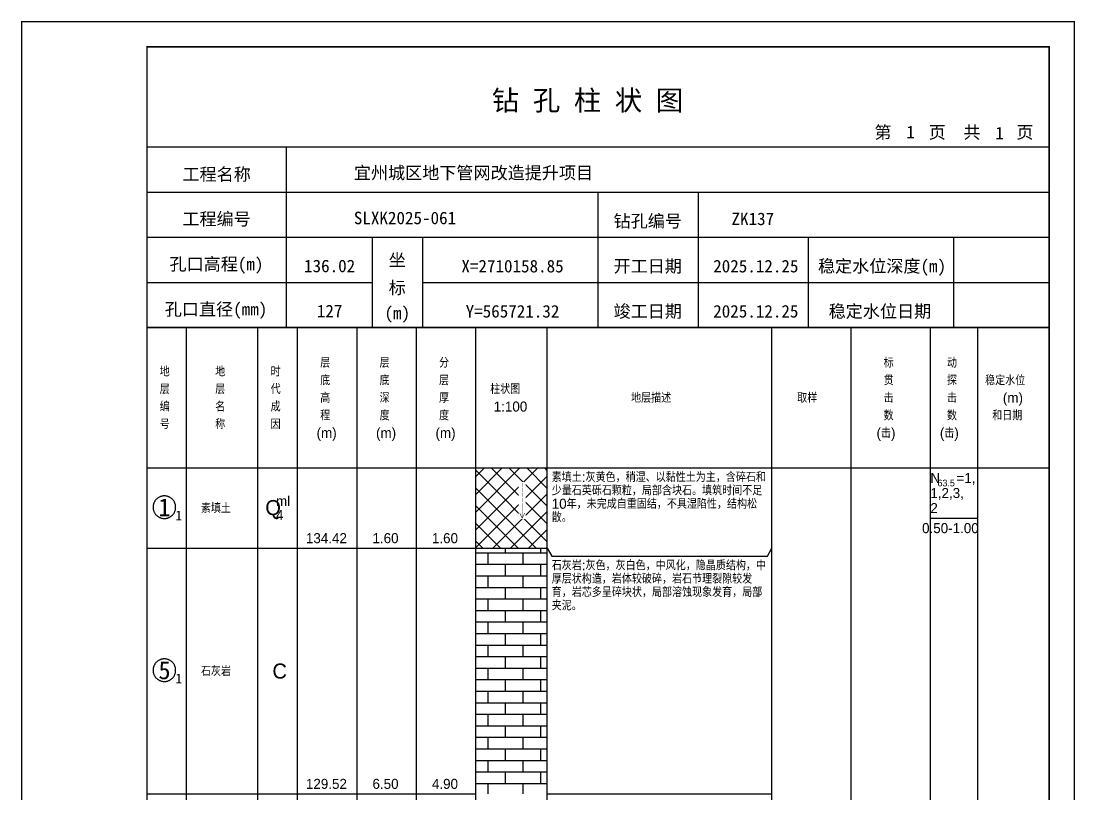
# Model space of a CAD drawing. Header units: millimetres. Extents: x 12489 to 89920, y 4630 to 4927.
# Drawn here: x 64849.3 to 65059.6, y 4772.7 to 4926.8 of the extents above; entities that cross this region are included whole.
import ezdxf
from ezdxf.enums import TextEntityAlignment as Align

# ---------------------------------------------------------------- set-up
doc = ezdxf.new("R2010")
doc.units = ezdxf.units.MM
doc.layers.add('ZZT_TC', color=7, linetype='Continuous')
doc.styles.add('成果图图块', font='', dxfattribs={"height": 2.5})
doc.styles.add('成果图模板', font='')
doc.styles.add('成果图模板标题', font='simhei.ttf')
doc.styles.add('成果图表体', font='Comfont.shx', dxfattribs={"height": 2, "bigfont": 'Hztxt12a.shx'})
doc.styles.get('成果图图块').set_extended_font_data('FangSong_GB2312')
doc.styles.get('成果图模板').set_extended_font_data('FangSong_GB2312')

# ---------------------------------------------------------------- blocks, each defined once
blk = doc.blocks.new('DCBH-1-1-1493', base_point=(0.3, -0.11))
at = {"layer": 'ZZT_TC', "color": 7}
blk.add_polyline3d([(-0.19, 2.31, 0), (-0.3, 2.31, 0), (-0.41, 2.3, 0), (-0.52, 2.29, 0), (-0.63, 2.27, 0), (-0.73, 2.24, 0), (-0.84, 2.21, 0), (-0.95, 2.18, 0), (-1.05, 2.14, 0), (-1.15, 2.09, 0), (-1.25, 2.04, 0), (-1.35, 1.99, 0), (-1.44, 1.93, 0), (-1.53, 1.87, 0), (-1.62, 1.8, 0), (-1.7, 1.73, 0), (-1.78, 1.65, 0), (-1.86, 1.57, 0), (-1.93, 1.49, 0), (-2, 1.4, 0), (-2.06, 1.31, 0), (-2.12, 1.22, 0), (-2.17, 1.12, 0), (-2.22, 1.02, 0), (-2.27, 0.92, 0), (-2.31, 0.82, 0), (-2.34, 0.71, 0), (-2.37, 0.61, 0), (-2.4, 0.5, 0), (-2.41, 0.39, 0), (-2.43, 0.28, 0), (-2.44, 0.17, 0), (-2.44, 0.06, 0), (-2.44, -0.05, 0), (-2.43, -0.16, 0), (-2.41, -0.27, 0), (-2.4, -0.38, 0), (-2.37, -0.49, 0), (-2.34, -0.6, 0), (-2.31, -0.7, 0), (-2.27, -0.8, 0), (-2.22, -0.9, 0), (-2.17, -1, 0), (-2.12, -1.1, 0), (-2.06, -1.19, 0), (-2, -1.28, 0), (-1.93, -1.37, 0), (-1.86, -1.45, 0), (-1.78, -1.53, 0), (-1.7, -1.61, 0), (-1.62, -1.68, 0), (-1.53, -1.75, 0), (-1.44, -1.81, 0), (-1.35, -1.87, 0), (-1.25, -1.93, 0), (-1.15, -1.98, 0), (-1.05, -2.02, 0), (-0.95, -2.06, 0), (-0.84, -2.1, 0), (-0.73, -2.13, 0), (-0.63, -2.15, 0), (-0.52, -2.17, 0), (-0.41, -2.18, 0), (-0.3, -2.19, 0), (-0.19, -2.19, 0), (-0.08, -2.19, 0), (0.03, -2.18, 0), (0.14, -2.17, 0), (0.25, -2.15, 0), (0.36, -2.13, 0), (0.47, -2.1, 0), (0.57, -2.06, 0), (0.67, -2.02, 0), (0.77, -1.98, 0), (0.87, -1.93, 0), (0.97, -1.87, 0), (1.06, -1.81, 0), (1.15, -1.75, 0), (1.24, -1.68, 0), (1.32, -1.61, 0), (1.4, -1.53, 0), (1.48, -1.45, 0), (1.55, -1.37, 0), (1.62, -1.28, 0), (1.68, -1.19, 0), (1.74, -1.1, 0), (1.8, -1, 0), (1.85, -0.9, 0), (1.89, -0.8, 0), (1.93, -0.7, 0), (1.97, -0.6, 0), (2, -0.49, 0), (2.02, -0.38, 0), (2.04, -0.27, 0), (2.05, -0.16, 0), (2.06, -0.05, 0), (2.06, 0.06, 0), (2.06, 0.17, 0), (2.05, 0.28, 0), (2.04, 0.39, 0), (2.02, 0.5, 0), (2, 0.61, 0), (1.97, 0.71, 0), (1.93, 0.82, 0), (1.89, 0.92, 0), (1.85, 1.02, 0), (1.8, 1.12, 0), (1.74, 1.22, 0), (1.68, 1.31, 0), (1.62, 1.4, 0), (1.55, 1.49, 0), (1.48, 1.57, 0), (1.4, 1.65, 0), (1.32, 1.73, 0), (1.24, 1.8, 0), (1.15, 1.87, 0), (1.06, 1.93, 0), (0.97, 1.99, 0), (0.87, 2.04, 0), (0.77, 2.09, 0), (0.67, 2.14, 0), (0.57, 2.18, 0), (0.47, 2.21, 0), (0.36, 2.24, 0), (0.25, 2.27, 0), (0.14, 2.29, 0), (0.03, 2.3, 0), (-0.08, 2.31, 0), (-0.19, 2.31, 0)], dxfattribs=at)
at = {"style": '成果图图块'}
blk.add_text('1', height=3.57, dxfattribs=at).set_placement((-0.16, -1.74), align=Align.CENTER)
blk.add_text('1', height=1.91, dxfattribs=at).set_placement((2.03, -2.53))
blk = doc.blocks.new('DCBH-1-1-1494', base_point=(0.3, -0.11))
at = {"layer": 'ZZT_TC', "color": 7}
blk.add_polyline3d([(-0.19, 2.31, 0), (-0.3, 2.31, 0), (-0.41, 2.3, 0), (-0.52, 2.29, 0), (-0.63, 2.27, 0), (-0.73, 2.24, 0), (-0.84, 2.21, 0), (-0.95, 2.18, 0), (-1.05, 2.14, 0), (-1.15, 2.09, 0), (-1.25, 2.04, 0), (-1.35, 1.99, 0), (-1.44, 1.93, 0), (-1.53, 1.87, 0), (-1.62, 1.8, 0), (-1.7, 1.73, 0), (-1.78, 1.65, 0), (-1.86, 1.57, 0), (-1.93, 1.49, 0), (-2, 1.4, 0), (-2.06, 1.31, 0), (-2.12, 1.22, 0), (-2.17, 1.12, 0), (-2.22, 1.02, 0), (-2.27, 0.92, 0), (-2.31, 0.82, 0), (-2.34, 0.71, 0), (-2.37, 0.61, 0), (-2.4, 0.5, 0), (-2.41, 0.39, 0), (-2.43, 0.28, 0), (-2.44, 0.17, 0), (-2.44, 0.06, 0), (-2.44, -0.05, 0), (-2.43, -0.16, 0), (-2.41, -0.27, 0), (-2.4, -0.38, 0), (-2.37, -0.49, 0), (-2.34, -0.6, 0), (-2.31, -0.7, 0), (-2.27, -0.8, 0), (-2.22, -0.9, 0), (-2.17, -1, 0), (-2.12, -1.1, 0), (-2.06, -1.19, 0), (-2, -1.28, 0), (-1.93, -1.37, 0), (-1.86, -1.45, 0), (-1.78, -1.53, 0), (-1.7, -1.61, 0), (-1.62, -1.68, 0), (-1.53, -1.75, 0), (-1.44, -1.81, 0), (-1.35, -1.87, 0), (-1.25, -1.93, 0), (-1.15, -1.98, 0), (-1.05, -2.02, 0), (-0.95, -2.06, 0), (-0.84, -2.1, 0), (-0.73, -2.13, 0), (-0.63, -2.15, 0), (-0.52, -2.17, 0), (-0.41, -2.18, 0), (-0.3, -2.19, 0), (-0.19, -2.19, 0), (-0.08, -2.19, 0), (0.03, -2.18, 0), (0.14, -2.17, 0), (0.25, -2.15, 0), (0.36, -2.13, 0), (0.47, -2.1, 0), (0.57, -2.06, 0), (0.67, -2.02, 0), (0.77, -1.98, 0), (0.87, -1.93, 0), (0.97, -1.87, 0), (1.06, -1.81, 0), (1.15, -1.75, 0), (1.24, -1.68, 0), (1.32, -1.61, 0), (1.4, -1.53, 0), (1.48, -1.45, 0), (1.55, -1.37, 0), (1.62, -1.28, 0), (1.68, -1.19, 0), (1.74, -1.1, 0), (1.8, -1, 0), (1.85, -0.9, 0), (1.89, -0.8, 0), (1.93, -0.7, 0), (1.97, -0.6, 0), (2, -0.49, 0), (2.02, -0.38, 0), (2.04, -0.27, 0), (2.05, -0.16, 0), (2.06, -0.05, 0), (2.06, 0.06, 0), (2.06, 0.17, 0), (2.05, 0.28, 0), (2.04, 0.39, 0), (2.02, 0.5, 0), (2, 0.61, 0), (1.97, 0.71, 0), (1.93, 0.82, 0), (1.89, 0.92, 0), (1.85, 1.02, 0), (1.8, 1.12, 0), (1.74, 1.22, 0), (1.68, 1.31, 0), (1.62, 1.4, 0), (1.55, 1.49, 0), (1.48, 1.57, 0), (1.4, 1.65, 0), (1.32, 1.73, 0), (1.24, 1.8, 0), (1.15, 1.87, 0), (1.06, 1.93, 0), (0.97, 1.99, 0), (0.87, 2.04, 0), (0.77, 2.09, 0), (0.67, 2.14, 0), (0.57, 2.18, 0), (0.47, 2.21, 0), (0.36, 2.24, 0), (0.25, 2.27, 0), (0.14, 2.29, 0), (0.03, 2.3, 0), (-0.08, 2.31, 0), (-0.19, 2.31, 0)], dxfattribs=at)
at = {"style": '成果图图块'}
blk.add_text('5', height=3.57, dxfattribs=at).set_placement((-0.16, -1.74), align=Align.CENTER)
blk.add_text('1', height=1.91, dxfattribs=at).set_placement((2.03, -2.53))
blk = doc.blocks.new('zztGLdt.dwg', base_point=(0.5, 0))
blk.add_wipeout([(-0.2, -0.2), (1.2, -0.2), (1.2, 3.2), (-0.2, 3.2)])
at = {"color": 7, "const_width": 0.1}
for points in [[(0.5, 3), (0.5, 0)], [(0, 1), (0.5, 0), (1, 1)]]:
    blk.add_lwpolyline(points, dxfattribs=at)
blk = doc.blocks.new('钻孔柱状图路桥昇龙制图梁世成校核莫家里.dwg239', base_point=(25, 236))
for p, q in [((52.82, 236), (52.82, 272)), ((25, 263), (205, 263)), ((115, 236), (115, 263)), ((135, 236), (135, 263)), ((25, 254), (205, 254)), ((70, 236), (70, 254)), ((80, 236), (80, 254)), ((157, 236), (157, 254)), ((185.95, 236), (185.95, 254)), ((25, 245), (70, 245)), ((80, 245), (205, 245))]:
    blk.add_line(p, q)
for points, const_width in [([(0, 0), (210, 0), (210, 297), (0, 297)], 0.25), ([(25, 5), (205, 5), (205, 292), (25, 292)], 0.3)]:
    blk.add_lwpolyline(points, close=True, dxfattribs=dict(const_width=const_width))
at = {"const_width": 0.3}
for points in [[(25, 272), (205, 272)], [(25, 236), (205, 236)]]:
    blk.add_lwpolyline(points, dxfattribs=at)
for s, height, style, p in [('钻 孔 柱 状 图', 4, '成果图模板标题', (93.8, 279.31)), ('第', 2.5, '成果图模板', (170.12, 273.7)), ('页', 2.5, '成果图模板', (180.96, 273.7)), ('共', 2.5, '成果图模板', (187.88, 273.7)), ('页', 2.5, '成果图模板', (198.44, 273.7)), ('工程名称', 2.5, '成果图模板', (32.07, 265.32)), ('宜州城区地下管网改造提升项目', 2.5, '成果图模板', (66.26, 265.61)), ('工程编号', 2.5, '成果图模板', (32.05, 256.41)), ('SLXK2025-061', 2.5, '成果图模板', (66.26, 256.61)), ('钻孔编号', 2.5, '成果图模板', (118.08, 256)), ('ZK137', 2.5, '成果图模板', (141.61, 256.43)), ('孔口高程(m)', 2.5, '成果图模板', (29.48, 247.41)), ('坐', 2.5, '成果图模板', (73.21, 248.24)), ('开工日期', 2.5, '成果图模板', (118.08, 247)), ('稳定水位深度(m)', 2.5, '成果图模板', (158.86, 247)), ('标', 2.5, '成果图模板', (73.21, 242.7)), ('孔口直径(mm)', 2.5, '成果图模板', (28.54, 238.41)), ('(m) ', 2.5, '成果图模板', (72.38, 237.65)), ('竣工日期', 2.5, '成果图模板', (118.08, 238)), ('稳定水位日期', 2.5, '成果图模板', (160.99, 238))]:
    blk.add_text(s, height=height, dxfattribs=dict(style=style)).set_placement(p)
at = {"style": '成果图模板'}
for s, p in [('1', (177.35, 273.74)), ('1', (195.08, 273.53)), ('136.02', (61.43, 247.04)), ('X=2710158.85', (97.92, 247)), ('2025.12.25', (146.46, 247)), ('127', (61.43, 238.04)), ('Y=565721.32', (97.92, 238)), ('2025.12.25', (146.46, 238))]:
    blk.add_text(s, height=2.5, dxfattribs=at).set_placement(p, align=Align.CENTER)

msp = doc.modelspace()

# ---------------------------------------------------------------- hatches: boundary and pattern name
at = {"linetype": 'Continuous'}
h = msp.add_hatch(dxfattribs=at)
h.set_pattern_fill('GKSTT', scale=0.5, style=0, pattern_type=2)
h.set_pattern_definition([(45, (0, 0), (-1.76776695, 1.76776695), []), (135, (0, 0), (-1.76776695, -1.76776695), [])])
h.paths.add_polyline_path([(64940.06, 4821.71), (64954.29, 4821.71), (64954.29, 4837.71), (64940.06, 4837.71)])
h = msp.add_hatch(dxfattribs=at)
h.set_pattern_fill('GKSHY', scale=0.5, style=0, pattern_type=2)
h.set_pattern_definition([(0, (0, 0), (0, 2.3), []), (90, (0, 0), (-3.5, 2.3), [2.3, -2.3])])
h.paths.add_polyline_path([(64940.06, 4772.71), (64954.29, 4772.71), (64954.29, 4821.71), (64940.06, 4821.71)])

# ---------------------------------------------------------------- linework, layer by layer
at = {"color": 0}
for p, q in [((64874.45, 4837.71), (64882.35, 4837.71)), ((64874.45, 4821.71), (64874.45, 4837.71)), ((64882.35, 4821.71), (64882.35, 4837.71)), ((64874.45, 4821.71), (64882.35, 4821.71)), ((64874.45, 4821.71), (64882.35, 4821.71)), ((64874.45, 4772.71), (64874.45, 4821.71)), ((64882.35, 4772.71), (64882.35, 4821.71)), ((64874.45, 4772.71), (64882.35, 4772.71))]:
    msp.add_line(p, q, dxfattribs=at)
for points in [[(64874.45, 4865.71), (64882.35, 4865.71)], [(64874.45, 4837.71), (64874.45, 4865.71)], [(64882.35, 4837.71), (64882.35, 4865.71)], [(64882.35, 4865.71), (64896.58, 4865.71)], [(64882.35, 4837.71), (64882.35, 4865.71)], [(64896.58, 4837.71), (64896.58, 4865.71)], [(64896.58, 4865.71), (64904.49, 4865.71)], [(64896.58, 4837.71), (64896.58, 4865.71)], [(64904.49, 4837.71), (64904.49, 4865.71)], [(64904.49, 4865.71), (64916.35, 4865.71)], [(64904.49, 4837.71), (64904.49, 4865.71)], [(64916.35, 4837.71), (64916.35, 4865.71)], [(64916.35, 4865.71), (64928.2, 4865.71)], [(64916.35, 4837.71), (64916.35, 4865.71)], [(64928.2, 4837.71), (64928.2, 4865.71)], [(64928.2, 4865.71), (64940.06, 4865.71)], [(64928.2, 4837.71), (64928.2, 4865.71)], [(64940.06, 4837.71), (64940.06, 4865.71)], [(64940.06, 4865.71), (64954.29, 4865.71)], [(64940.06, 4837.71), (64940.06, 4865.71)], [(64954.29, 4837.71), (64954.29, 4865.71)], [(64954.29, 4865.71), (64999.11, 4865.71)], [(64954.29, 4837.71), (64954.29, 4865.71)], [(64999.11, 4837.71), (64999.11, 4865.71)], [(64999.11, 4865.71), (65014.92, 4865.71)], [(64999.11, 4837.71), (64999.11, 4865.71)], [(65014.92, 4837.71), (65014.92, 4865.71)], [(65014.92, 4865.71), (65030.73, 4865.71)], [(65014.92, 4837.71), (65014.92, 4865.71)], [(65030.73, 4837.71), (65030.73, 4865.71)], [(65030.73, 4865.71), (65040.22, 4865.71)], [(65030.73, 4837.71), (65030.73, 4865.71)], [(65040.22, 4837.71), (65040.22, 4865.71)], [(65040.22, 4865.71), (65054.45, 4865.71)], [(65040.22, 4837.71), (65040.22, 4865.71)], [(65054.45, 4837.71), (65054.45, 4865.71)], [(64874.45, 4837.71), (64882.35, 4837.71)], [(64874.45, 4643.71), (64874.45, 4837.71)], [(64874.45, 4837.71), (64882.35, 4837.71)], [(64882.35, 4643.71), (64882.35, 4837.71)], [(64882.35, 4837.71), (64896.58, 4837.71)], [(64882.35, 4643.71), (64882.35, 4837.71)], [(64882.35, 4837.71), (64896.58, 4837.71)], [(64882.35, 4837.71), (64896.58, 4837.71)], [(64882.35, 4821.71), (64882.35, 4837.71)], [(64896.58, 4643.71), (64896.58, 4837.71)], [(64896.58, 4821.71), (64896.58, 4837.71)], [(64896.58, 4837.71), (64904.49, 4837.71)], [(64896.58, 4643.71), (64896.58, 4837.71)], [(64896.58, 4837.71), (64904.49, 4837.71)], [(64896.58, 4837.71), (64904.49, 4837.71)], [(64896.58, 4821.71), (64896.58, 4837.71)], [(64904.49, 4643.71), (64904.49, 4837.71)], [(64904.49, 4821.71), (64904.49, 4837.71)], [(64904.49, 4837.71), (64916.35, 4837.71)], [(64904.49, 4643.71), (64904.49, 4837.71)], [(64904.49, 4837.71), (64916.35, 4837.71)], [(64904.49, 4837.71), (64916.35, 4837.71)], [(64904.49, 4821.71), (64904.49, 4837.71)], [(64916.35, 4643.71), (64916.35, 4837.71)], [(64916.35, 4821.71), (64916.35, 4837.71)], [(64916.35, 4837.71), (64928.2, 4837.71)], [(64916.35, 4643.71), (64916.35, 4837.71)], [(64916.35, 4837.71), (64928.2, 4837.71)], [(64916.35, 4837.71), (64928.2, 4837.71)], [(64916.35, 4821.71), (64916.35, 4837.71)], [(64928.2, 4643.71), (64928.2, 4837.71)], [(64928.2, 4821.71), (64928.2, 4837.71)], [(64928.2, 4837.71), (64940.06, 4837.71)], [(64928.2, 4643.71), (64928.2, 4837.71)], [(64928.2, 4837.71), (64940.06, 4837.71)], [(64928.2, 4837.71), (64940.06, 4837.71)], [(64928.2, 4821.71), (64928.2, 4837.71)], [(64940.06, 4643.71), (64940.06, 4837.71)], [(64940.06, 4821.71), (64940.06, 4837.71)], [(64940.06, 4837.71), (64954.29, 4837.71)], [(64940.06, 4643.71), (64940.06, 4837.71)], [(64940.06, 4837.71), (64954.29, 4837.71)], [(64954.29, 4643.71), (64954.29, 4837.71)], [(64954.29, 4837.71), (64999.11, 4837.71)], [(64954.29, 4643.71), (64954.29, 4837.71)], [(64954.29, 4837.71), (64999.11, 4837.71)], [(64954.29, 4821.71), (64954.29, 4837.71)], [(64999.11, 4643.71), (64999.11, 4837.71)], [(64999.11, 4821.71), (64999.11, 4837.71)], [(64999.11, 4837.71), (65014.92, 4837.71)], [(64999.11, 4643.71), (64999.11, 4837.71)], [(64999.11, 4837.71), (65014.92, 4837.71)], [(65014.92, 4643.71), (65014.92, 4837.71)], [(65014.92, 4837.71), (65030.73, 4837.71)], [(65014.92, 4643.71), (65014.92, 4837.71)], [(65014.92, 4837.71), (65030.73, 4837.71)], [(65030.73, 4643.71), (65030.73, 4837.71)], [(65030.73, 4837.71), (65040.22, 4837.71)], [(65030.73, 4643.71), (65030.73, 4837.71)], [(65030.73, 4837.71), (65040.22, 4837.71)], [(65030.73, 4837.71), (65040.22, 4837.71)], [(65030.73, 4827.71), (65030.73, 4837.71)], [(65040.22, 4643.71), (65040.22, 4837.71)], [(65040.22, 4827.71), (65040.22, 4837.71)], [(65040.22, 4837.71), (65054.45, 4837.71)], [(65040.22, 4643.71), (65040.22, 4837.71)], [(65040.22, 4837.71), (65054.45, 4837.71)], [(65054.45, 4643.71), (65054.45, 4837.71)], [(65030.73, 4827.71), (65040.22, 4827.71)], [(64882.35, 4821.71), (64896.58, 4821.71)], [(64882.35, 4821.71), (64896.58, 4821.71)], [(64882.35, 4772.71), (64882.35, 4821.71)], [(64896.58, 4772.71), (64896.58, 4821.71)], [(64896.58, 4821.71), (64904.49, 4821.71)], [(64896.58, 4821.71), (64904.49, 4821.71)], [(64896.58, 4772.71), (64896.58, 4821.71)], [(64904.49, 4772.71), (64904.49, 4821.71)], [(64904.49, 4821.71), (64916.35, 4821.71)], [(64904.49, 4821.71), (64916.35, 4821.71)], [(64904.49, 4772.71), (64904.49, 4821.71)], [(64916.35, 4772.71), (64916.35, 4821.71)], [(64916.35, 4821.71), (64928.2, 4821.71)], [(64916.35, 4821.71), (64928.2, 4821.71)], [(64916.35, 4772.71), (64916.35, 4821.71)], [(64928.2, 4772.71), (64928.2, 4821.71)], [(64928.2, 4821.71), (64940.06, 4821.71)], [(64928.2, 4821.71), (64940.06, 4821.71)], [(64928.2, 4772.71), (64928.2, 4821.71)], [(64940.06, 4772.71), (64940.06, 4821.71)], [(64954.29, 4821.71), (64955.19, 4820.11)], [(64954.29, 4772.71), (64954.29, 4821.71)], [(64998.22, 4820.11), (64999.11, 4821.71)], [(64999.11, 4772.71), (64999.11, 4821.71)], [(64955.19, 4820.11), (64998.22, 4820.11)], [(64882.35, 4772.71), (64896.58, 4772.71)], [(64896.58, 4772.71), (64904.49, 4772.71)], [(64904.49, 4772.71), (64916.35, 4772.71)], [(64916.35, 4772.71), (64928.2, 4772.71)], [(64928.2, 4772.71), (64940.06, 4772.71)], [(64954.29, 4772.71), (64999.11, 4772.71)]]:
    msp.add_lwpolyline(points, dxfattribs=at)
at = {"color": 7, "flags": 128}
msp.add_lwpolyline([(64940.06, 4821.71), (64954.29, 4821.71)], dxfattribs=at)

# ---------------------------------------------------------------- block references
for name, p in [('DCBH-1-1-1493', (64878.4, 4829.71)), ('DCBH-1-1-1494', (64878.4, 4797.21))]:
    msp.add_blockref(name, p)

# ---------------------------------------------------------------- texts
at = {"color": 0, "style": '成果图表体'}
for s, height, p in [('层', 2, (64909, 4857.71)), ('层', 2, (64920.85, 4857.71)), ('分', 2, (64932.71, 4857.71)), ('标', 2, (65021.41, 4857.71)), ('动', 2, (65034.05, 4857.71)), ('地', 2, (64876.98, 4855.96)), ('地', 2, (64888.05, 4855.96)), ('时', 2, (64899.11, 4855.96)), ('底', 2, (64909, 4854.21)), ('底', 2, (64920.85, 4854.21)), ('层', 2, (64932.71, 4854.21)), ('贯', 2, (65021.41, 4854.21)), ('探', 2, (65034.05, 4854.21)), ('稳定水位', 2, (65041.65, 4854.21)), ('层', 2, (64876.98, 4852.46)), ('层', 2, (64888.05, 4852.46)), ('代', 2, (64899.11, 4852.46)), ('高', 2, (64909, 4850.71)), ('深', 2, (64920.85, 4850.71)), ('厚', 2, (64932.71, 4850.71)), ('柱状图', 2, (64942.91, 4852.46)), ('地层描述', 2, (64971.02, 4850.71)), ('取样', 2, (65004.18, 4850.71)), ('击', 2, (65021.41, 4850.71)), ('击', 2, (65034.05, 4850.71)), ('(m)', 2, (65045.2, 4850.71)), ('编', 2, (64876.98, 4848.96)), ('名', 2, (64888.05, 4848.96)), ('成', 2, (64899.11, 4848.96)), ('1:100', 2, (64943.62, 4848.96)), ('程', 2, (64909, 4847.21)), ('度', 2, (64920.85, 4847.21)), ('度', 2, (64932.71, 4847.21)), ('数', 2, (65021.41, 4847.21)), ('数', 2, (65034.05, 4847.21)), ('和日期', 2, (65043.07, 4847.21)), ('号', 2, (64876.98, 4845.46)), ('称', 2, (64888.05, 4845.46)), ('因', 2, (64899.11, 4845.46)), ('(m)', 2, (64908.28, 4843.71)), ('(m)', 2, (64920.14, 4843.71)), ('(m)', 2, (64932, 4843.71)), ('(击)', 2, (65019.99, 4843.71)), ('(击)', 2, (65032.63, 4843.71)), ('N', 2, (65030.73, 4834.71)), ('=1,', 2, (65035.94, 4834.71)), ('1,2,3,', 2, (65030.73, 4831.71)), ('63.5', 1.333, (65032.15, 4834.04)), ('ml', 2, (64900.18, 4830.11)), ('素填土', 2, (64885.2, 4828.71)), ('Q', 3, (64898.05, 4828.31)), ('2', 2, (65030.73, 4828.71)), ('4', 2, (64900.18, 4827.31)), ('0.50-1.00', 2, (65029.08, 4824.71)), ('134.42', 2, (64906.15, 4822.71)), ('1.60', 2, (64919.43, 4822.71)), ('1.60', 2, (64931.29, 4822.71)), ('石灰岩', 2, (64885.2, 4796.21)), ('C', 3, (64899.47, 4795.71)), ('129.52', 2, (64906.15, 4773.71)), ('6.50', 2, (64919.43, 4773.71)), ('4.90', 2, (64931.29, 4773.71))]:
    msp.add_text(s, height=height, dxfattribs=at).set_placement(p)
at = {"color": 0, "char_height": 2, "width": 43.0292, "attachment_point": 1, "line_spacing_factor": 0.8, "style": '成果图表体'}
for s, insert in [('素填土:灰黄色，稍湿、以黏性土为主，含碎石和少量石英砾石颗粒，局部含块石。填筑时间不足10年，未完成自重固结，不具湿陷性，结构松散。', (64955.19, 4836.91)), ('石灰岩:灰色，灰白色，中风化，隐晶质结构，中厚层状构造，岩体较破碎，岩石节理裂隙较发育，岩芯多呈碎块状，局部溶蚀现象发育，局部夹泥。', (64955.19, 4819.31))]:
    msp.add_mtext(s, dxfattribs=dict(at, insert=insert))

# ---------------------------------------------------------------- next in the draw order: block references
msp.add_blockref('zztGLdt.dwg', (64949.31, 4831.71))

# ---------------------------------------------------------------- next in the draw order: block references
msp.add_blockref('zztGLdt.dwg', (64949.31, 4830.71))

# ---------------------------------------------------------------- next in the draw order: block references
msp.add_blockref('zztGLdt.dwg', (64949.31, 4829.71))

# ---------------------------------------------------------------- next in the draw order: block references
msp.add_blockref('zztGLdt.dwg', (64949.31, 4828.71))

# ---------------------------------------------------------------- next in the draw order: block references
msp.add_blockref('zztGLdt.dwg', (64949.31, 4827.71))

# ---------------------------------------------------------------- next in the draw order: block references
msp.add_blockref('钻孔柱状图路桥昇龙制图梁世成校核莫家里.dwg239', (64874.45, 4865.71))

doc.saveas('drawing.dxf')
